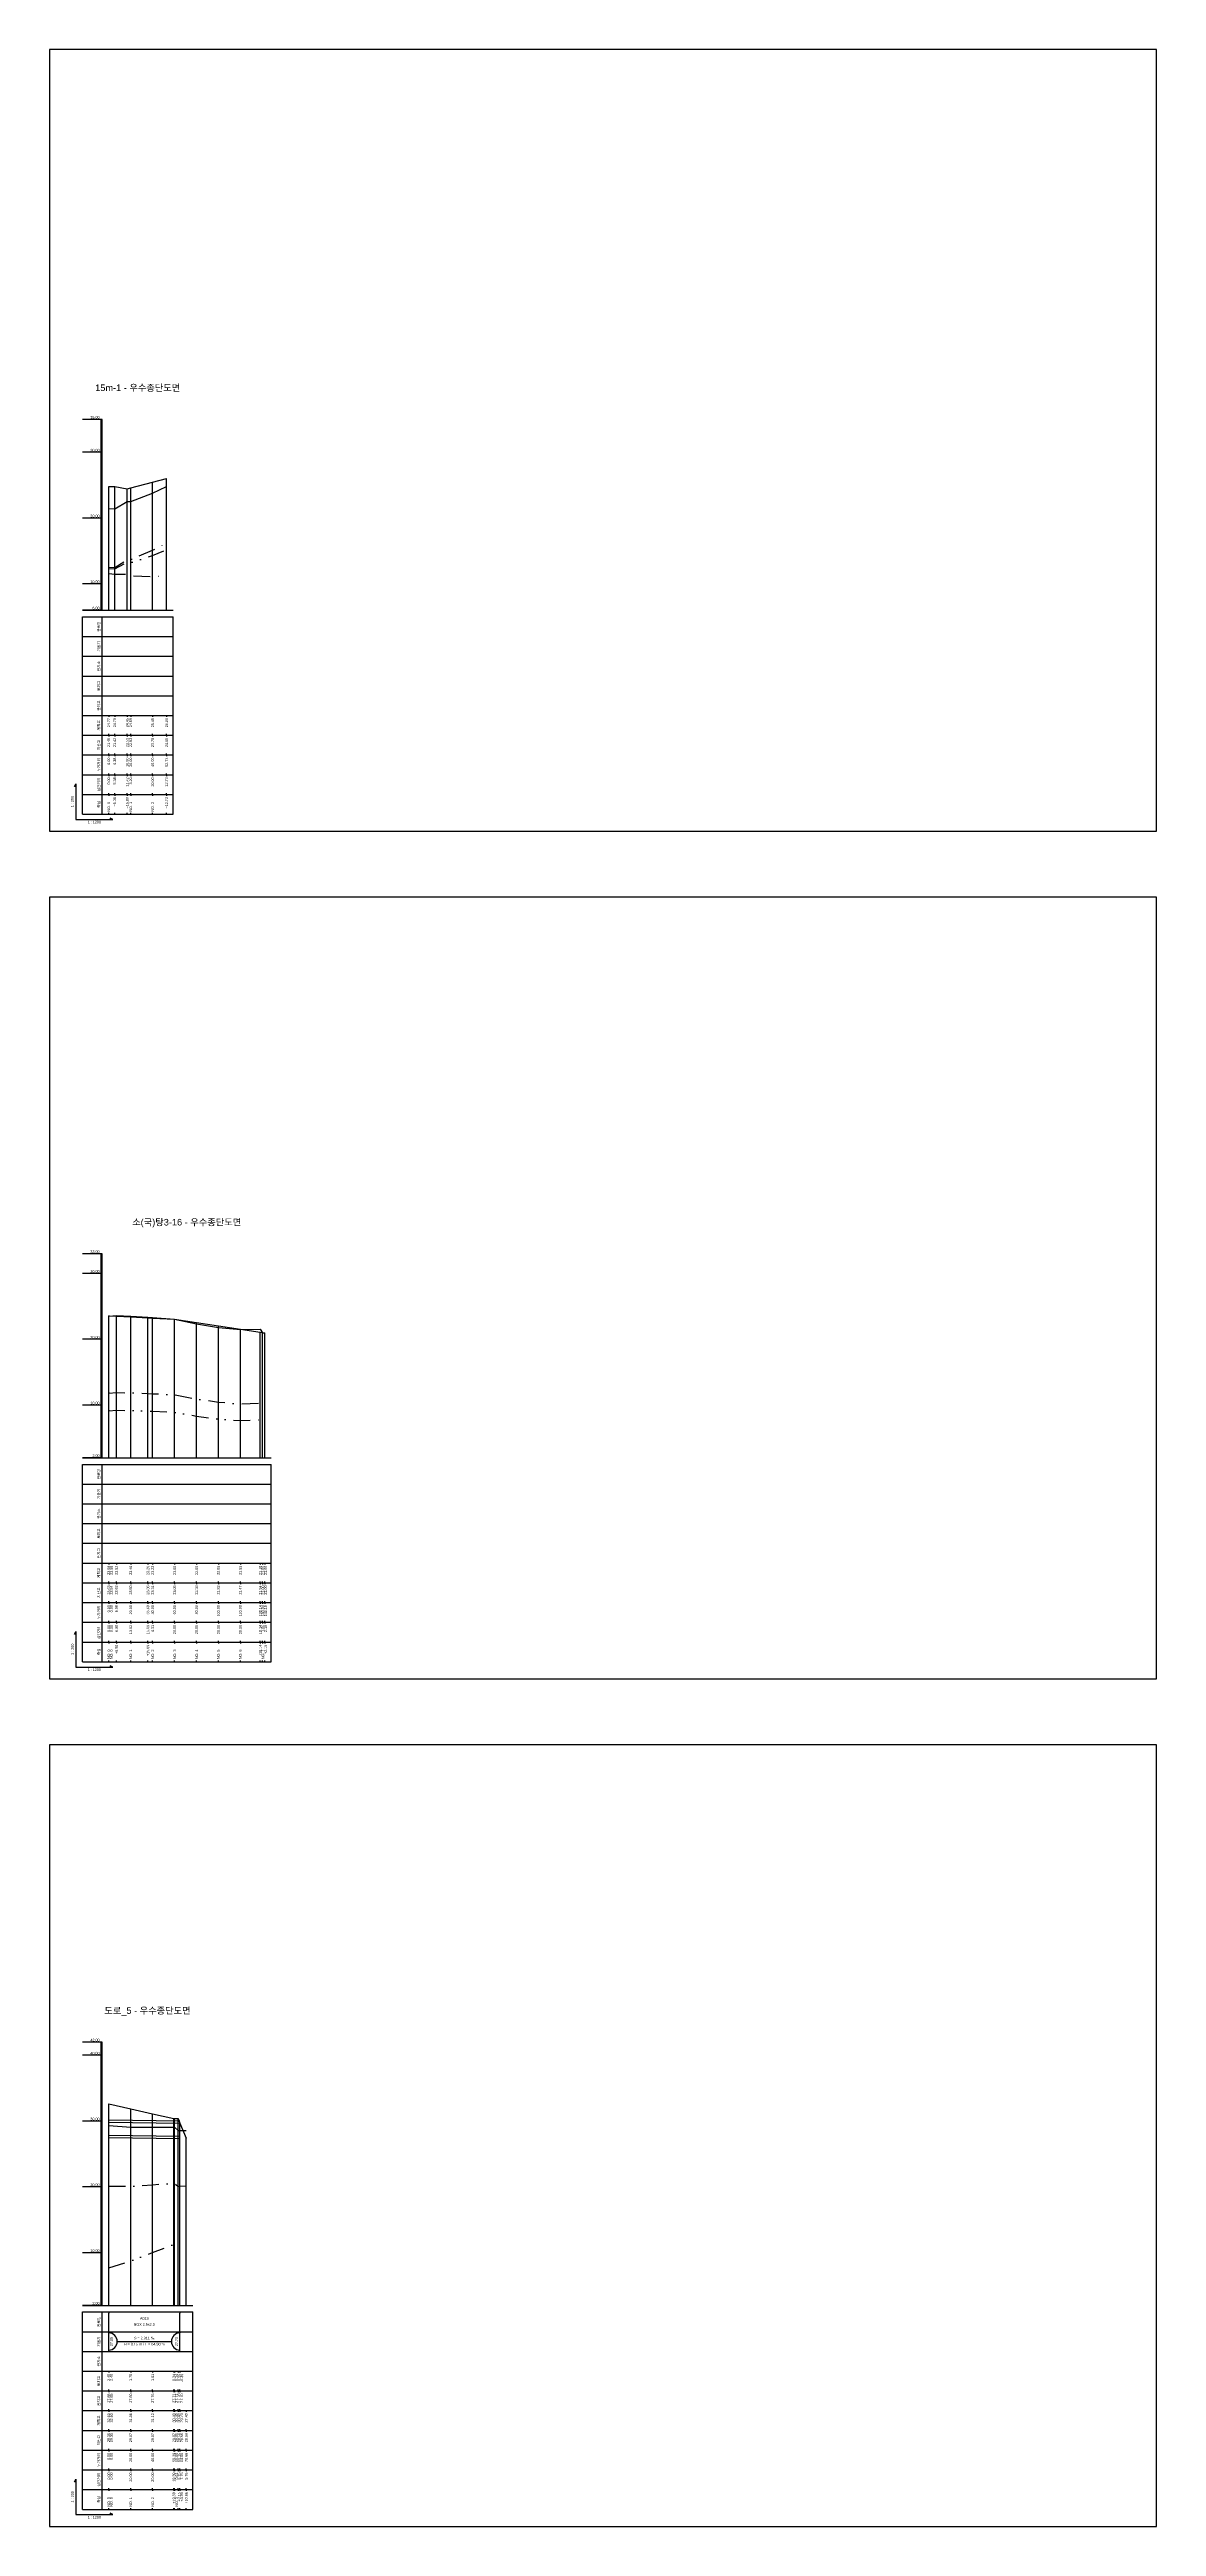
# Model space of a CAD drawing. Header units: millimetres. Extents: x -105495 to 3444, y -108190 to 2013.
# Drawn here: x 20 to 861, y -60536 to -58654 of the extents above; entities that cross this region are included whole.
import ezdxf
from ezdxf.enums import TextEntityAlignment as Align

# ---------------------------------------------------------------- set-up
doc = ezdxf.new("R2010")
doc.units = ezdxf.units.MM
for name, pattern in [('BORDER', [44.45, 12.7, -6.35, 12.7, -6.35, 0, -6.35]), ('DASHDOT', [25.4, 12.7, -6.35, 0, -6.35]), ('DIVIDE', [31.75, 12.7, -6.35, 0, -6.35, 0, -6.35])]:
    doc.linetypes.add(name, pattern=pattern)
for name, color, linetype in [('KZ_종단_계획선', 1, 'Continuous'), ('KZ_종단_관로', 4, 'Continuous'), ('KZ_종단_노선명', 7, 'Continuous'), ('KZ_종단_도각', 7, 'Continuous'), ('KZ_종단_수직선', 7, 'Continuous'), ('KZ_종단_암선1', 56, 'DASHDOT'), ('KZ_종단_암선2', 4, 'DIVIDE'), ('KZ_종단_암선3', 6, 'BORDER'), ('KZ_종단_지반선', 3, 'Continuous'), ('KZ_종단_테이블문자', 7, 'Continuous'), ('KZ_종단_테이블선', 7, 'Continuous'), ('KZ_종단_폴대', 7, 'Continuous')]:
    doc.layers.add(name, color=color, linetype=linetype)
doc.styles.get("Standard").update_dxf_attribs({"font": 'arial.ttf'})

msp = doc.modelspace()

# ---------------------------------------------------------------- linework, layer by layer
at = {"layer": 'KZ_종단_계획선'}
for points in [[(65, -58986.1), (69.5, -58986.1), (79, -58987.8), (81.7, -58987.1), (98.3, -58982.7), (108.9, -58980)], [(65, -59616.1), (65, -59616.1), (70.8, -59616.4), (81.7, -59617), (94.7, -59617.7), (98.3, -59617.9), (115, -59618.7), (131.7, -59621.2), (148.3, -59623.7), (165, -59626.2), (180.1, -59628.5), (181.7, -59628.7), (183.5, -59629)], [(65, -60215), (65, -60215), (81.7, -60218.7), (98.3, -60222.4), (114.5, -60226), (115, -60226), (117.6, -60226), (119.1, -60229.5), (123.9, -60241)]]:
    msp.add_lwpolyline(points, dxfattribs=at)
at = {"layer": 'KZ_종단_관로'}
for points in [[(65, -60227), (119.1, -60227.7)], [(65, -60228.7), (119.1, -60229.5)], [(65, -60238.7), (119.1, -60239.5)], [(65, -60240.5), (119.1, -60241.2)]]:
    msp.add_lwpolyline(points, dxfattribs=at)
at = {"layer": 'KZ_종단_도각'}
for points in [[(20, -59248), (861, -59248), (861, -58654), (20, -58654)], [(20, -59892), (861, -59892), (861, -59298), (20, -59298)], [(20, -60536), (861, -60536), (861, -59942), (20, -59942)]]:
    msp.add_lwpolyline(points, close=True, dxfattribs=at)
at = {"layer": 'KZ_종단_수직선'}
for p, q in [((108.9, -59080), (108.9, -58980)), ((65, -59080), (65, -58986.1)), ((69.5, -59080), (69.5, -58986.1)), ((79, -59080), (79, -58987.8)), ((81.7, -59080), (81.7, -58987.1)), ((98.3, -59080), (98.3, -58982.7)), ((65, -59724), (65, -59616.1)), ((65, -59724), (65, -59616.1)), ((65, -59724), (65, -59616.1)), ((70.8, -59724), (70.8, -59616.4)), ((81.7, -59724), (81.7, -59617)), ((94.7, -59724), (94.7, -59617.7)), ((98.3, -59724), (98.3, -59617.9)), ((115, -59724), (115, -59618.7)), ((131.7, -59724), (131.7, -59621.2)), ((148.3, -59724), (148.3, -59623.7)), ((165, -59724), (165, -59626.2)), ((180.1, -59724), (180.1, -59628.5)), ((181.7, -59724), (181.7, -59628.7)), ((183.5, -59724), (183.5, -59629)), ((65, -60368), (65, -60215)), ((65, -60368), (65, -60215)), ((65, -60368), (65, -60215)), ((81.7, -60368), (81.7, -60218.7)), ((98.3, -60368), (98.3, -60222.4)), ((114.5, -60368), (114.5, -60226)), ((115, -60368), (115, -60226)), ((117.6, -60368), (117.6, -60226)), ((119.1, -60368), (119.1, -60229.5)), ((123.9, -60368), (123.9, -60241))]:
    msp.add_line(p, q, dxfattribs=at)
at = {"layer": 'KZ_종단_암선1', "flags": 128}
for points in [[(65, -59047.3), (69.5, -59047.5), (79, -59041.5), (81.7, -59041.4), (98.3, -59034.5), (108.9, -59029)], [(65, -59674.4), (65, -59674.8), (70.8, -59674.3), (81.7, -59674.7), (94.7, -59675.1), (98.3, -59675.3), (115, -59676.2), (131.7, -59679.3), (148.3, -59681.7), (165, -59683.1), (180.1, -59682.4), (181.7, -59685.1), (183.5, -59685.1)], [(65, -60277.4), (65, -60277.4), (81.7, -60277.6), (98.3, -60276.4), (114.5, -60275.2), (115, -60275.2), (117.6, -60277.6), (119.1, -60277.4), (123.9, -60277.1)]]:
    msp.add_lwpolyline(points, dxfattribs=at)
at = {"layer": 'KZ_종단_암선2', "flags": 128}
for points in [[(65, -59048.3), (69.5, -59048.5), (79, -59043.7), (81.7, -59043.8), (98.3, -59038.5), (108.9, -59033.9)], [(65, -59687.9), (65, -59688.4), (70.8, -59687.8), (81.7, -59688.1), (94.7, -59688.4), (98.3, -59688.6), (115, -59689.4), (131.7, -59692.3), (148.3, -59694.6), (165, -59695.8), (180.1, -59695.2), (181.7, -59697.9), (183.5, -59697.9)], [(65, -60339.4), (65, -60339.4), (81.7, -60334.3), (98.3, -60327.9), (114.5, -60321.6), (115, -60321.5), (117.6, -60323), (119.1, -60322.4), (123.9, -60320.6)]]:
    msp.add_lwpolyline(points, dxfattribs=at)
at = {"layer": 'KZ_종단_암선3', "flags": 128}
msp.add_lwpolyline([(65, -59052.2), (69.5, -59052.5), (79, -59052.7), (81.7, -59053.8), (98.3, -59054.4), (108.9, -59053.6)], dxfattribs=at)
at = {"layer": 'KZ_종단_지반선', "flags": 128}
for points in [[(65, -59002.7), (69.5, -59002.9), (79, -58997.4), (81.7, -58997.4), (98.3, -58991.1), (108.9, -58986)], [(65, -59615.9), (65, -59616.3), (70.8, -59615.9), (81.7, -59616.5), (94.7, -59617.2), (98.3, -59617.4), (115, -59618.7), (131.7, -59622.1), (148.3, -59624.9), (165, -59626.6), (180.1, -59626.3), (181.7, -59629), (183.5, -59629)], [(65, -60231.3), (65, -60231.3), (81.7, -60232.6), (98.3, -60232.6), (114.5, -60232.6), (115, -60232.7), (117.6, -60235.2), (119.1, -60235.2), (123.9, -60235.2)]]:
    msp.add_lwpolyline(points, dxfattribs=at)
at = {"layer": 'KZ_종단_테이블문자'}
for p, q in [((65, -60373), (65, -60374)), ((65, -60387), (65, -60374)), ((119.1, -60373), (119.1, -60374)), ((119.1, -60387), (119.1, -60374)), ((65, -60388), (65, -60387)), ((65, -60388), (65, -60389)), ((65, -60402), (65, -60389)), ((119.1, -60388), (119.1, -60387)), ((119.1, -60388), (119.1, -60389)), ((119.1, -60402), (119.1, -60389)), ((65, -60403), (65, -60402)), ((71.4, -60395.5), (112.7, -60395.5)), ((119.1, -60403), (119.1, -60402))]:
    msp.add_line(p, q, dxfattribs=at)
for centre, start, end in [((65, -60395.5), 270, 90), ((119.1, -60395.5), 90, 270)]:
    msp.add_arc(centre, 6.5, start, end, dxfattribs=at)
at = {"layer": 'KZ_종단_테이블선'}
for p, q in [((45, -59080), (113.9, -59080)), ((45, -59100), (45, -59085)), ((45, -59085), (113.9, -59085)), ((60, -59100), (60, -59085)), ((113.9, -59100), (113.9, -59085)), ((45, -59115), (45, -59100)), ((45, -59100), (113.9, -59100)), ((60, -59115), (60, -59100)), ((113.9, -59115), (113.9, -59100)), ((45, -59130), (45, -59115)), ((45, -59115), (113.9, -59115)), ((45, -59145), (45, -59130)), ((45, -59130), (113.9, -59130)), ((60, -59130), (60, -59115)), ((60, -59145), (60, -59130)), ((113.9, -59130), (113.9, -59115)), ((113.9, -59145), (113.9, -59130)), ((45, -59160), (45, -59145)), ((45, -59145), (113.9, -59145)), ((60, -59160), (60, -59145)), ((113.9, -59160), (113.9, -59145)), ((45, -59175), (45, -59160)), ((45, -59160), (113.9, -59160)), ((60, -59175), (60, -59160)), ((65, -59160), (65, -59161)), ((69.5, -59160), (69.5, -59161)), ((79, -59160), (79, -59161)), ((81.7, -59160), (81.7, -59161)), ((98.3, -59160), (98.3, -59161)), ((108.9, -59160), (108.9, -59161)), ((113.9, -59175), (113.9, -59160)), ((45, -59190), (45, -59175)), ((45, -59175), (113.9, -59175)), ((60, -59190), (60, -59175)), ((65, -59175), (65, -59174)), ((65, -59175), (65, -59176)), ((69.5, -59175), (69.5, -59174)), ((69.5, -59175), (69.5, -59176)), ((79, -59175), (79, -59174)), ((79, -59175), (79, -59176)), ((81.7, -59175), (81.7, -59174)), ((81.7, -59175), (81.7, -59176)), ((98.3, -59175), (98.3, -59174)), ((98.3, -59175), (98.3, -59176)), ((108.9, -59175), (108.9, -59174)), ((108.9, -59175), (108.9, -59176)), ((113.9, -59190), (113.9, -59175)), ((45, -59205), (45, -59190)), ((45, -59190), (113.9, -59190)), ((45, -59220), (45, -59205)), ((45, -59205), (113.9, -59205)), ((60, -59205), (60, -59190)), ((60, -59220), (60, -59205)), ((65, -59190), (65, -59189)), ((65, -59190), (65, -59191)), ((65, -59205), (65, -59204)), ((65, -59205), (65, -59206)), ((69.5, -59190), (69.5, -59189)), ((69.5, -59190), (69.5, -59191)), ((69.5, -59205), (69.5, -59204)), ((69.5, -59205), (69.5, -59206)), ((79, -59190), (79, -59189)), ((79, -59190), (79, -59191)), ((79, -59205), (79, -59204)), ((79, -59205), (79, -59206)), ((81.7, -59190), (81.7, -59189)), ((81.7, -59190), (81.7, -59191)), ((81.7, -59205), (81.7, -59204)), ((81.7, -59205), (81.7, -59206)), ((98.3, -59190), (98.3, -59189)), ((98.3, -59190), (98.3, -59191)), ((98.3, -59205), (98.3, -59204)), ((98.3, -59205), (98.3, -59206)), ((108.9, -59190), (108.9, -59189)), ((108.9, -59190), (108.9, -59191)), ((108.9, -59205), (108.9, -59204)), ((108.9, -59205), (108.9, -59206)), ((113.9, -59205), (113.9, -59190)), ((113.9, -59220), (113.9, -59205)), ((45, -59235), (45, -59220)), ((45, -59220), (113.9, -59220)), ((60, -59235), (60, -59220)), ((65, -59220), (65, -59219)), ((65, -59220), (65, -59221)), ((69.5, -59220), (69.5, -59219)), ((69.5, -59220), (69.5, -59221)), ((79, -59220), (79, -59219)), ((79, -59220), (79, -59221)), ((81.7, -59220), (81.7, -59219)), ((81.7, -59220), (81.7, -59221)), ((98.3, -59220), (98.3, -59219)), ((98.3, -59220), (98.3, -59221)), ((108.9, -59220), (108.9, -59219)), ((108.9, -59220), (108.9, -59221)), ((113.9, -59235), (113.9, -59220)), ((45, -59235), (113.9, -59235)), ((65, -59235), (65, -59234)), ((69.5, -59235), (69.5, -59234)), ((79, -59235), (79, -59234)), ((81.7, -59235), (81.7, -59234)), ((98.3, -59235), (98.3, -59234)), ((108.9, -59235), (108.9, -59234)), ((45, -59724), (188.5, -59724)), ((45, -59744), (45, -59729)), ((45, -59729), (188.5, -59729)), ((60, -59744), (60, -59729)), ((188.5, -59744), (188.5, -59729)), ((45, -59759), (45, -59744)), ((45, -59744), (188.5, -59744)), ((60, -59759), (60, -59744)), ((188.5, -59759), (188.5, -59744)), ((45, -59774), (45, -59759)), ((45, -59759), (188.5, -59759)), ((60, -59774), (60, -59759)), ((188.5, -59774), (188.5, -59759)), ((45, -59789), (45, -59774)), ((45, -59774), (188.5, -59774)), ((45, -59804), (45, -59789)), ((45, -59789), (188.5, -59789)), ((60, -59789), (60, -59774)), ((60, -59804), (60, -59789)), ((188.5, -59789), (188.5, -59774)), ((188.5, -59804), (188.5, -59789)), ((45, -59819), (45, -59804)), ((45, -59804), (188.5, -59804)), ((60, -59819), (60, -59804)), ((65, -59804), (65, -59805)), ((65, -59804), (65, -59805)), ((70.8, -59804), (70.8, -59805)), ((81.7, -59804), (81.7, -59805)), ((94.7, -59804), (94.7, -59805)), ((98.3, -59804), (98.3, -59805)), ((115, -59804), (115, -59805)), ((131.7, -59804), (131.7, -59805)), ((148.3, -59804), (148.3, -59805)), ((165, -59804), (165, -59805)), ((180.1, -59804), (180.1, -59805)), ((181.7, -59804), (181.7, -59805)), ((183.5, -59804), (183.5, -59805)), ((188.5, -59819), (188.5, -59804)), ((45, -59834), (45, -59819)), ((45, -59819), (188.5, -59819)), ((60, -59834), (60, -59819)), ((65, -59819), (65, -59818)), ((65, -59819), (65, -59818)), ((65, -59819), (65, -59820)), ((65, -59819), (65, -59820)), ((70.8, -59819), (70.8, -59818)), ((70.8, -59819), (70.8, -59820)), ((81.7, -59819), (81.7, -59818)), ((81.7, -59819), (81.7, -59820)), ((94.7, -59819), (94.7, -59818)), ((94.7, -59819), (94.7, -59820)), ((98.3, -59819), (98.3, -59818)), ((98.3, -59819), (98.3, -59820)), ((115, -59819), (115, -59818)), ((115, -59819), (115, -59820)), ((131.7, -59819), (131.7, -59818)), ((131.7, -59819), (131.7, -59820)), ((148.3, -59819), (148.3, -59818)), ((148.3, -59819), (148.3, -59820)), ((165, -59819), (165, -59818)), ((165, -59819), (165, -59820)), ((180.1, -59819), (180.1, -59818)), ((180.1, -59819), (180.1, -59820)), ((181.7, -59819), (181.7, -59818)), ((181.7, -59819), (181.7, -59820)), ((183.5, -59819), (183.5, -59818)), ((183.5, -59819), (183.5, -59820)), ((188.5, -59834), (188.5, -59819)), ((45, -59849), (45, -59834)), ((45, -59834), (188.5, -59834)), ((60, -59849), (60, -59834)), ((65, -59834), (65, -59833)), ((65, -59834), (65, -59833)), ((65, -59834), (65, -59835)), ((65, -59834), (65, -59835)), ((70.8, -59834), (70.8, -59833)), ((70.8, -59834), (70.8, -59835)), ((81.7, -59834), (81.7, -59833)), ((81.7, -59834), (81.7, -59835)), ((94.7, -59834), (94.7, -59833)), ((94.7, -59834), (94.7, -59835)), ((98.3, -59834), (98.3, -59833)), ((98.3, -59834), (98.3, -59835)), ((115, -59834), (115, -59833)), ((115, -59834), (115, -59835)), ((131.7, -59834), (131.7, -59833)), ((131.7, -59834), (131.7, -59835)), ((148.3, -59834), (148.3, -59833)), ((148.3, -59834), (148.3, -59835)), ((165, -59834), (165, -59833)), ((165, -59834), (165, -59835)), ((180.1, -59834), (180.1, -59833)), ((180.1, -59834), (180.1, -59835)), ((181.7, -59834), (181.7, -59833)), ((181.7, -59834), (181.7, -59835)), ((183.5, -59834), (183.5, -59833)), ((183.5, -59834), (183.5, -59835)), ((188.5, -59849), (188.5, -59834)), ((45, -59864), (45, -59849)), ((45, -59849), (188.5, -59849)), ((45, -59879), (45, -59864)), ((45, -59864), (188.5, -59864)), ((60, -59864), (60, -59849)), ((60, -59879), (60, -59864)), ((65, -59849), (65, -59848)), ((65, -59849), (65, -59848)), ((65, -59849), (65, -59850)), ((65, -59849), (65, -59850)), ((65, -59864), (65, -59863)), ((65, -59864), (65, -59863)), ((65, -59864), (65, -59865)), ((65, -59864), (65, -59865)), ((70.8, -59849), (70.8, -59848)), ((70.8, -59849), (70.8, -59850)), ((70.8, -59864), (70.8, -59863)), ((70.8, -59864), (70.8, -59865)), ((81.7, -59849), (81.7, -59848)), ((81.7, -59849), (81.7, -59850)), ((81.7, -59864), (81.7, -59863)), ((81.7, -59864), (81.7, -59865)), ((94.7, -59849), (94.7, -59848)), ((94.7, -59849), (94.7, -59850)), ((94.7, -59864), (94.7, -59863)), ((94.7, -59864), (94.7, -59865)), ((98.3, -59849), (98.3, -59848)), ((98.3, -59849), (98.3, -59850)), ((98.3, -59864), (98.3, -59863)), ((98.3, -59864), (98.3, -59865)), ((115, -59849), (115, -59848)), ((115, -59849), (115, -59850)), ((115, -59864), (115, -59863)), ((115, -59864), (115, -59865)), ((131.7, -59849), (131.7, -59848)), ((131.7, -59849), (131.7, -59850)), ((131.7, -59864), (131.7, -59863)), ((131.7, -59864), (131.7, -59865)), ((148.3, -59849), (148.3, -59848)), ((148.3, -59849), (148.3, -59850)), ((148.3, -59864), (148.3, -59863)), ((148.3, -59864), (148.3, -59865)), ((165, -59849), (165, -59848)), ((165, -59849), (165, -59850)), ((165, -59864), (165, -59863)), ((165, -59864), (165, -59865)), ((180.1, -59849), (180.1, -59848)), ((180.1, -59849), (180.1, -59850)), ((180.1, -59864), (180.1, -59863)), ((180.1, -59864), (180.1, -59865)), ((181.7, -59849), (181.7, -59848)), ((181.7, -59849), (181.7, -59850)), ((181.7, -59864), (181.7, -59863)), ((181.7, -59864), (181.7, -59865)), ((183.5, -59849), (183.5, -59848)), ((183.5, -59849), (183.5, -59850)), ((183.5, -59864), (183.5, -59863)), ((183.5, -59864), (183.5, -59865)), ((188.5, -59864), (188.5, -59849)), ((188.5, -59879), (188.5, -59864)), ((45, -59879), (188.5, -59879)), ((65, -59879), (65, -59878)), ((65, -59879), (65, -59878)), ((70.8, -59879), (70.8, -59878)), ((81.7, -59879), (81.7, -59878)), ((94.7, -59879), (94.7, -59878)), ((98.3, -59879), (98.3, -59878)), ((115, -59879), (115, -59878)), ((131.7, -59879), (131.7, -59878)), ((148.3, -59879), (148.3, -59878)), ((165, -59879), (165, -59878)), ((180.1, -59879), (180.1, -59878)), ((181.7, -59879), (181.7, -59878)), ((183.5, -59879), (183.5, -59878)), ((45, -60368), (128.9, -60368)), ((45, -60388), (45, -60373)), ((45, -60373), (128.9, -60373)), ((60, -60388), (60, -60373)), ((128.9, -60388), (128.9, -60373)), ((45, -60403), (45, -60388)), ((45, -60388), (128.9, -60388)), ((60, -60403), (60, -60388)), ((128.9, -60403), (128.9, -60388)), ((45, -60418), (45, -60403)), ((45, -60403), (128.9, -60403)), ((60, -60418), (60, -60403)), ((128.9, -60418), (128.9, -60403)), ((45, -60433), (45, -60418)), ((45, -60418), (128.9, -60418)), ((60, -60433), (60, -60418)), ((65, -60418), (65, -60419)), ((65, -60418), (65, -60419)), ((81.7, -60418), (81.7, -60419)), ((98.3, -60418), (98.3, -60419)), ((114.5, -60418), (114.5, -60419)), ((115, -60418), (115, -60419)), ((117.6, -60418), (117.6, -60419)), ((119.1, -60418), (119.1, -60419)), ((128.9, -60433), (128.9, -60418)), ((45, -60448), (45, -60433)), ((45, -60433), (128.9, -60433)), ((45, -60463), (45, -60448)), ((45, -60448), (128.9, -60448)), ((60, -60448), (60, -60433)), ((60, -60463), (60, -60448)), ((65, -60433), (65, -60432)), ((65, -60433), (65, -60432)), ((65, -60433), (65, -60434)), ((65, -60433), (65, -60434)), ((65, -60448), (65, -60447)), ((65, -60448), (65, -60447)), ((65, -60448), (65, -60449)), ((65, -60448), (65, -60449)), ((81.7, -60433), (81.7, -60432)), ((81.7, -60433), (81.7, -60434)), ((81.7, -60448), (81.7, -60447)), ((81.7, -60448), (81.7, -60449)), ((98.3, -60433), (98.3, -60432)), ((98.3, -60433), (98.3, -60434)), ((98.3, -60448), (98.3, -60447)), ((98.3, -60448), (98.3, -60449)), ((114.5, -60433), (114.5, -60432)), ((114.5, -60433), (114.5, -60434)), ((114.5, -60448), (114.5, -60447)), ((114.5, -60448), (114.5, -60449)), ((115, -60433), (115, -60432)), ((115, -60433), (115, -60434)), ((115, -60448), (115, -60447)), ((115, -60448), (115, -60449)), ((117.6, -60433), (117.6, -60432)), ((117.6, -60433), (117.6, -60434)), ((117.6, -60448), (117.6, -60447)), ((117.6, -60448), (117.6, -60449)), ((119.1, -60433), (119.1, -60432)), ((119.1, -60433), (119.1, -60434)), ((119.1, -60448), (119.1, -60447)), ((119.1, -60448), (119.1, -60449)), ((123.9, -60448), (123.9, -60449)), ((128.9, -60448), (128.9, -60433)), ((128.9, -60463), (128.9, -60448)), ((45, -60478), (45, -60463)), ((45, -60463), (128.9, -60463)), ((60, -60478), (60, -60463)), ((65, -60463), (65, -60462)), ((65, -60463), (65, -60462)), ((65, -60463), (65, -60464)), ((65, -60463), (65, -60464)), ((81.7, -60463), (81.7, -60462)), ((81.7, -60463), (81.7, -60464)), ((98.3, -60463), (98.3, -60462)), ((98.3, -60463), (98.3, -60464)), ((114.5, -60463), (114.5, -60462)), ((114.5, -60463), (114.5, -60464)), ((115, -60463), (115, -60462)), ((115, -60463), (115, -60464)), ((117.6, -60463), (117.6, -60462)), ((117.6, -60463), (117.6, -60464)), ((119.1, -60463), (119.1, -60462)), ((119.1, -60463), (119.1, -60464)), ((123.9, -60463), (123.9, -60462)), ((123.9, -60463), (123.9, -60464)), ((128.9, -60478), (128.9, -60463)), ((45, -60493), (45, -60478)), ((45, -60478), (128.9, -60478)), ((60, -60493), (60, -60478)), ((65, -60478), (65, -60477)), ((65, -60478), (65, -60477)), ((65, -60478), (65, -60479)), ((65, -60478), (65, -60479)), ((81.7, -60478), (81.7, -60477)), ((81.7, -60478), (81.7, -60479)), ((98.3, -60478), (98.3, -60477)), ((98.3, -60478), (98.3, -60479)), ((114.5, -60478), (114.5, -60477)), ((114.5, -60478), (114.5, -60479)), ((115, -60478), (115, -60477)), ((115, -60478), (115, -60479)), ((117.6, -60478), (117.6, -60477)), ((117.6, -60478), (117.6, -60479)), ((119.1, -60478), (119.1, -60477)), ((119.1, -60478), (119.1, -60479)), ((123.9, -60478), (123.9, -60477)), ((123.9, -60478), (123.9, -60479)), ((128.9, -60493), (128.9, -60478)), ((45, -60508), (45, -60493)), ((45, -60493), (128.9, -60493)), ((60, -60508), (60, -60493)), ((65, -60493), (65, -60492)), ((65, -60493), (65, -60492)), ((65, -60493), (65, -60494)), ((65, -60493), (65, -60494)), ((81.7, -60493), (81.7, -60492)), ((81.7, -60493), (81.7, -60494)), ((98.3, -60493), (98.3, -60492)), ((98.3, -60493), (98.3, -60494)), ((114.5, -60493), (114.5, -60492)), ((114.5, -60493), (114.5, -60494)), ((115, -60493), (115, -60492)), ((115, -60493), (115, -60494)), ((117.6, -60493), (117.6, -60492)), ((117.6, -60493), (117.6, -60494)), ((119.1, -60493), (119.1, -60492)), ((119.1, -60493), (119.1, -60494)), ((123.9, -60493), (123.9, -60492)), ((123.9, -60493), (123.9, -60494)), ((128.9, -60508), (128.9, -60493)), ((45, -60523), (45, -60508)), ((45, -60508), (128.9, -60508)), ((45, -60523), (128.9, -60523)), ((60, -60523), (60, -60508)), ((65, -60508), (65, -60507)), ((65, -60508), (65, -60507)), ((65, -60508), (65, -60509)), ((65, -60508), (65, -60509)), ((65, -60523), (65, -60522)), ((65, -60523), (65, -60522)), ((81.7, -60508), (81.7, -60507)), ((81.7, -60508), (81.7, -60509)), ((81.7, -60523), (81.7, -60522)), ((98.3, -60508), (98.3, -60507)), ((98.3, -60508), (98.3, -60509)), ((98.3, -60523), (98.3, -60522)), ((114.5, -60508), (114.5, -60507)), ((114.5, -60508), (114.5, -60509)), ((114.5, -60523), (114.5, -60522)), ((115, -60508), (115, -60507)), ((115, -60508), (115, -60509)), ((115, -60523), (115, -60522)), ((117.6, -60508), (117.6, -60507)), ((117.6, -60508), (117.6, -60509)), ((117.6, -60523), (117.6, -60522)), ((119.1, -60508), (119.1, -60507)), ((119.1, -60508), (119.1, -60509)), ((119.1, -60523), (119.1, -60522)), ((123.9, -60508), (123.9, -60507)), ((123.9, -60508), (123.9, -60509)), ((123.9, -60523), (123.9, -60522)), ((128.9, -60523), (128.9, -60508))]:
    msp.add_line(p, q, dxfattribs=at)
for points in [[(40, -59214), (39, -59214), (40, -59212), (40, -59239), (68, -59239), (66, -59238), (66, -59239)], [(40, -59858), (39, -59858), (40, -59856), (40, -59883), (68, -59883), (66, -59882), (66, -59883)], [(40, -60502), (39, -60502), (40, -60500), (40, -60527), (68, -60527), (66, -60526), (66, -60527)]]:
    msp.add_lwpolyline(points, dxfattribs=at)
at = {"layer": 'KZ_종단_폴대'}
for p, q in [((60, -58935), (45, -58935)), ((60, -58960), (45, -58960)), ((60, -59010), (45, -59010)), ((60, -59060), (45, -59060)), ((60, -59080), (45, -59080)), ((60, -59569), (45, -59569)), ((60, -59584), (45, -59584)), ((60, -59634), (45, -59634)), ((60, -59684), (45, -59684)), ((60, -59724), (45, -59724)), ((60, -60168), (45, -60168)), ((60, -60178), (45, -60178)), ((60, -60228), (45, -60228)), ((60, -60278), (45, -60278)), ((60, -60328), (45, -60328)), ((60, -60368), (45, -60368))]:
    msp.add_line(p, q, dxfattribs=at)
at = {"layer": 'KZ_종단_폴대', "const_width": 1}
for points in [[(59.5, -58940), (59.5, -58935)], [(59.5, -58960), (59.5, -58950)], [(59.5, -58980), (59.5, -58970)], [(59.5, -59000), (59.5, -58990)], [(59.5, -59020), (59.5, -59010)], [(59.5, -59040), (59.5, -59030)], [(59.5, -59060), (59.5, -59050)], [(59.5, -59080), (59.5, -59070)], [(59.5, -59584), (59.5, -59574)], [(59.5, -59604), (59.5, -59594)], [(59.5, -59624), (59.5, -59614)], [(59.5, -59644), (59.5, -59634)], [(59.5, -59664), (59.5, -59654)], [(59.5, -59684), (59.5, -59674)], [(59.5, -59704), (59.5, -59694)], [(59.5, -59724), (59.5, -59714)], [(59.5, -60188), (59.5, -60178)], [(59.5, -60208), (59.5, -60198)], [(59.5, -60228), (59.5, -60218)], [(59.5, -60248), (59.5, -60238)], [(59.5, -60268), (59.5, -60258)], [(59.5, -60288), (59.5, -60278)], [(59.5, -60308), (59.5, -60298)], [(59.5, -60328), (59.5, -60318)], [(59.5, -60348), (59.5, -60338)], [(59.5, -60368), (59.5, -60358)]]:
    msp.add_lwpolyline(points, dxfattribs=at)
at = {"layer": 'KZ_종단_폴대'}
for points in [[(60, -59080), (60, -58935), (59, -58935), (59, -59080), (60, -59080)], [(60, -59724), (60, -59569), (59, -59569), (59, -59724), (60, -59724)], [(60, -60368), (60, -60168), (59, -60168), (59, -60368), (60, -60368)]]:
    msp.add_lwpolyline(points, dxfattribs=at)

# ---------------------------------------------------------------- texts
at = {"layer": 'KZ_종단_노선명'}
for s, p in [('15m-1 - 우수종단도면', (87, -58915)), ('소(국)탕3-16 - 우수종단도면', (124.2, -59549)), ('도로_5 - 우수종단도면', (94.4, -60148))]:
    msp.add_text(s, height=5, dxfattribs=at).set_placement(p, align=Align.BOTTOM_CENTER)
at = {"layer": 'KZ_종단_테이블문자'}
for s, p in [('24.77', (65, -59162)), ('24.79', (69.5, -59162)), ('24.45', (79, -59162)), ('24.59', (81.7, -59162)), ('25.45', (98.3, -59162)), ('26.00', (108.9, -59162)), ('21.46', (65, -59177)), ('21.42', (69.5, -59177)), ('22.53', (79, -59177)), ('22.53', (81.7, -59177)), ('23.78', (98.3, -59177)), ('24.80', (108.9, -59177)), ('0.00', (65, -59192)), ('0.00', (65, -59207)), ('5.38', (69.5, -59192)), ('5.38', (69.5, -59207)), ('16.80', (79, -59192)), ('11.42', (79, -59207)), ('20.00', (81.7, -59192)), ('3.20', (81.7, -59207)), ('40.00', (98.3, -59192)), ('20.00', (98.3, -59207)), ('52.73', (108.9, -59192)), ('12.73', (108.9, -59207)), ('+5.38', (69.5, -59222)), ('+16.80', (79, -59222)), ('+12.73', (108.9, -59222)), ('23.58', (65, -59806)), ('23.58', (67, -59806)), ('23.52', (70.8, -59806)), ('23.40', (81.7, -59806)), ('23.26', (94.7, -59806)), ('23.23', (98.3, -59806)), ('23.05', (115, -59806)), ('22.55', (131.7, -59806)), ('22.05', (148.3, -59806)), ('21.55', (165, -59806)), ('21.10', (180.1, -59806)), ('21.05', (182.1, -59806)), ('21.00', (184.1, -59806)), ('23.63', (65, -59821)), ('23.54', (67, -59821)), ('23.62', (70.8, -59821)), ('23.50', (81.7, -59821)), ('23.36', (94.7, -59821)), ('23.31', (98.3, -59821)), ('23.05', (115, -59821)), ('22.38', (131.7, -59821)), ('21.82', (148.3, -59821)), ('21.47', (165, -59821)), ('21.54', (180.1, -59821)), ('21.00', (182.1, -59821)), ('21.00', (184.1, -59821)), ('0.00', (65, -59836)), ('0.00', (67, -59836)), ('6.98', (70.8, -59836)), ('20.00', (81.7, -59836)), ('35.69', (94.7, -59836)), ('40.00', (98.3, -59836)), ('60.00', (115, -59836)), ('80.00', (131.7, -59836)), ('100.00', (148.3, -59836)), ('120.00', (165, -59836)), ('138.14', (180.1, -59836)), ('140.00', (182.1, -59836)), ('142.18', (184.1, -59836)), ('0.00', (65, -59851)), ('0.00', (67, -59851)), ('6.98', (70.8, -59851)), ('+6.98', (70.8, -59866)), ('13.02', (81.7, -59851)), ('15.69', (94.7, -59851)), ('+15.69', (94.7, -59866)), ('4.31', (98.3, -59851)), ('20.00', (115, -59851)), ('20.00', (131.7, -59851)), ('20.00', (148.3, -59851)), ('20.00', (165, -59851)), ('18.14', (180.1, -59851)), ('+18.14', (180.1, -59866)), ('1.86', (182.1, -59851)), ('2.18', (184.1, -59851)), ('+2.18', (184.1, -59866)), ('2.40', (65, -60420)), ('2.40', (67, -60420)), ('1.70', (81.7, -60420)), ('1.01', (98.3, -60420)), ('0.34', (114.5, -60420)), ('0.34', (116.5, -60420)), ('0.35', (118.5, -60420)), ('-0.35', (120.5, -60420)), ('27.85', (65, -60435)), ('27.85', (67, -60435)), ('27.80', (81.7, -60435)), ('27.76', (98.3, -60435)), ('27.71', (114.5, -60435)), ('27.71', (116.5, -60435)), ('27.70', (118.5, -60435)), ('27.70', (120.5, -60435)), ('32.60', (65, -60450)), ('29.35', (65, -60465)), ('32.60', (67, -60450)), ('29.35', (67, -60465)), ('31.86', (81.7, -60450)), ('29.07', (81.7, -60465)), ('31.12', (98.3, -60450)), ('29.07', (98.3, -60465)), ('30.40', (114.5, -60450)), ('29.07', (114.5, -60465)), ('30.40', (116.5, -60450)), ('29.06', (116.5, -60465)), ('30.40', (118.5, -60450)), ('28.56', (118.5, -60465)), ('29.70', (120.5, -60450)), ('28.56', (120.5, -60465)), ('27.40', (123.9, -60450)), ('28.56', (123.9, -60465)), ('0.00', (65, -60480)), ('0.00', (67, -60480)), ('20.00', (81.7, -60480)), ('40.00', (98.3, -60480)), ('59.39', (114.5, -60480)), ('60.00', (116.5, -60480)), ('63.15', (118.5, -60480)), ('64.90', (120.5, -60480)), ('70.66', (123.9, -60480)), ('0.00', (65, -60495)), ('0.00', (67, -60495)), ('20.00', (81.7, -60495)), ('20.00', (98.3, -60495)), ('19.39', (114.5, -60495)), ('0.61', (116.5, -60495)), ('3.15', (118.5, -60495)), ('1.75', (120.5, -60495)), ('5.76', (123.9, -60495)), ('+19.39', (114.5, -60510)), ('+3.15', (118.5, -60510)), ('+4.90', (120.5, -60510)), ('+10.66', (123.9, -60510))]:
    msp.add_text(s, height=2, rotation=90, dxfattribs=at).set_placement(p, align=Align.MIDDLE_RIGHT)
for s, p in [('NO. 0', (65, -59233)), ('NO. 1', (81.7, -59233)), ('NO. 2', (98.3, -59233)), ('NO. 0', (65, -59877)), ('NO. 0', (67, -59877)), ('NO. 1', (81.7, -59877)), ('NO. 2', (98.3, -59877)), ('NO. 3', (115, -59877)), ('NO. 4', (131.7, -59877)), ('NO. 5', (148.3, -59877)), ('NO. 6', (165, -59877)), ('NO. 7', (182.1, -59877)), ('NO. 0', (65, -60521)), ('NO. 0', (67, -60521)), ('NO. 1', (81.7, -60521)), ('NO. 2', (98.3, -60521)), ('NO. 3', (116.5, -60521))]:
    msp.add_text(s, height=2, rotation=90, dxfattribs=at).set_placement(p, align=Align.MIDDLE_LEFT)
msp.add_text('27.85', height=2, rotation=90, dxfattribs=at).set_placement((66, -60395.5), align=Align.TOP_CENTER)
for s, p in [('BOX 2.5x2.0', (92, -60381.5)), ('H = 0.15 m / L = 64.90 m', (92, -60396.5))]:
    msp.add_text(s, height=2, dxfattribs=at).set_placement(p, align=Align.TOP_CENTER)
for s, p in [('S = 2.311 ‰', (92, -60394.5)), ('A013', (92, -60379.5))]:
    msp.add_text(s, height=2, dxfattribs=at).set_placement(p, align=Align.BOTTOM_CENTER)
msp.add_text('27.70', height=2, rotation=90, dxfattribs=at).set_placement((118.1, -60395.5), align=Align.BOTTOM_CENTER)
at = {"layer": 'KZ_종단_테이블선'}
for s, p in [('관로명', (59, -59092.5)), ('기울기', (59, -59107.5)), ('관기초', (59, -59122.5)), ('토피고', (59, -59137.5)), ('관저고', (59, -59152.5)), ('계획고', (59, -59167.5)), ('지반고', (59, -59182.5)), ('누가거리', (59, -59197.5)), ('1 : 200', (39, -59225.5)), ('점간거리', (59, -59212.5)), ('측점', (59, -59227.5)), ('관로명', (59, -59736.5)), ('기울기', (59, -59751.5)), ('관기초', (59, -59766.5)), ('토피고', (59, -59781.5)), ('관저고', (59, -59796.5)), ('계획고', (59, -59811.5)), ('지반고', (59, -59826.5)), ('누가거리', (59, -59841.5)), ('1 : 200', (39, -59869.5)), ('점간거리', (59, -59856.5)), ('측점', (59, -59871.5)), ('관로명', (59, -60380.5)), ('기울기', (59, -60395.5)), ('관기초', (59, -60410.5)), ('토피고', (59, -60425.5)), ('관저고', (59, -60440.5)), ('계획고', (59, -60455.5)), ('지반고', (59, -60470.5)), ('누가거리', (59, -60485.5)), ('점간거리', (59, -60500.5)), ('1 : 200', (39, -60513.5)), ('측점', (59, -60515.5))]:
    msp.add_text(s, height=2, rotation=90, dxfattribs=at).set_placement(p, align=Align.BOTTOM_CENTER)
for p in [(54, -59240), (54, -59884), (54, -60528)]:
    msp.add_text('1 : 1200', height=2, dxfattribs=at).set_placement(p, align=Align.TOP_CENTER)
at = {"layer": 'KZ_종단_폴대'}
for s, p in [('35.00', (58, -58935)), ('30.00', (58, -58960)), ('20.00', (58, -59010)), ('10.00', (58, -59060)), ('6.00', (58, -59080)), ('33.00', (58, -59569)), ('30.00', (58, -59584)), ('20.00', (58, -59634)), ('10.00', (58, -59684)), ('2.00', (58, -59724)), ('42.00', (58, -60168)), ('40.00', (58, -60178)), ('30.00', (58, -60228)), ('20.00', (58, -60278)), ('10.00', (58, -60328)), ('2.00', (58, -60368))]:
    msp.add_text(s, height=2, dxfattribs=at).set_placement(p, align=Align.BOTTOM_RIGHT)

doc.saveas('drawing.dxf')
